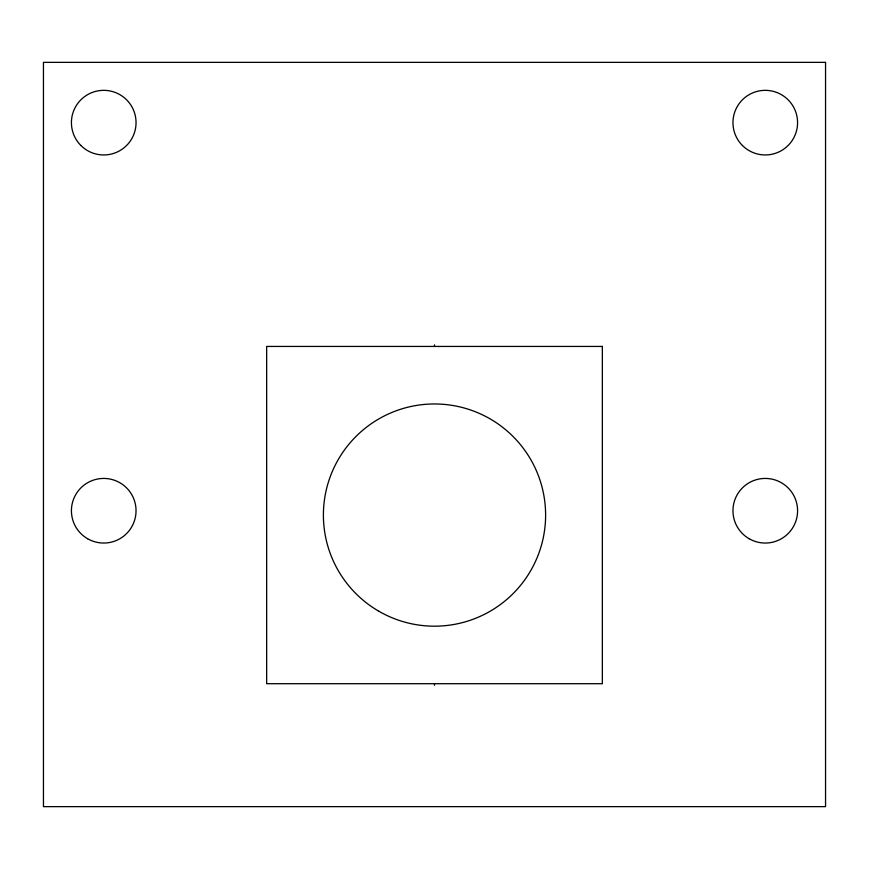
<?xml version="1.0" encoding="UTF-8"?>
<svg xmlns="http://www.w3.org/2000/svg" width="869" height="869" viewBox="0 0 869 869"><rect width="100%" height="100%" fill="white"/><g stroke="black" fill="none" stroke-linecap="round" stroke-linejoin="round"><path stroke-width="1.3" d="M434.5 344.863L434.5 346.438M434.5 683.707L434.5 685.283M825.55 62.362L43.45 62.362L43.45 806.638L825.55 806.638L825.55 62.362M602.347 346.438L266.653 346.438L266.653 683.707L602.347 683.707L602.347 346.438M378.949 611.298A111.113 111.113 0 0 0 545.613 515.078A111.113 111.113 0 0 0 378.949 418.847A111.113 111.113 0 0 0 378.949 611.298M749.111 538.715A32.305 32.305 0 0 0 797.579 510.744A32.305 32.305 0 0 0 749.111 482.762A32.305 32.305 0 0 0 749.111 538.715M87.573 538.715A32.305 32.305 0 0 0 136.042 510.744A32.305 32.305 0 0 0 87.573 482.762A32.305 32.305 0 0 0 87.573 538.715M80.882 145.492A32.305 32.305 0 0 0 134.945 131.002A32.305 32.305 0 0 0 95.373 91.441A32.305 32.305 0 0 0 80.882 145.492M742.419 145.492A32.305 32.305 0 0 0 796.471 131.002A32.305 32.305 0 0 0 756.91 91.441A32.305 32.305 0 0 0 742.419 145.492"/></g></svg>
